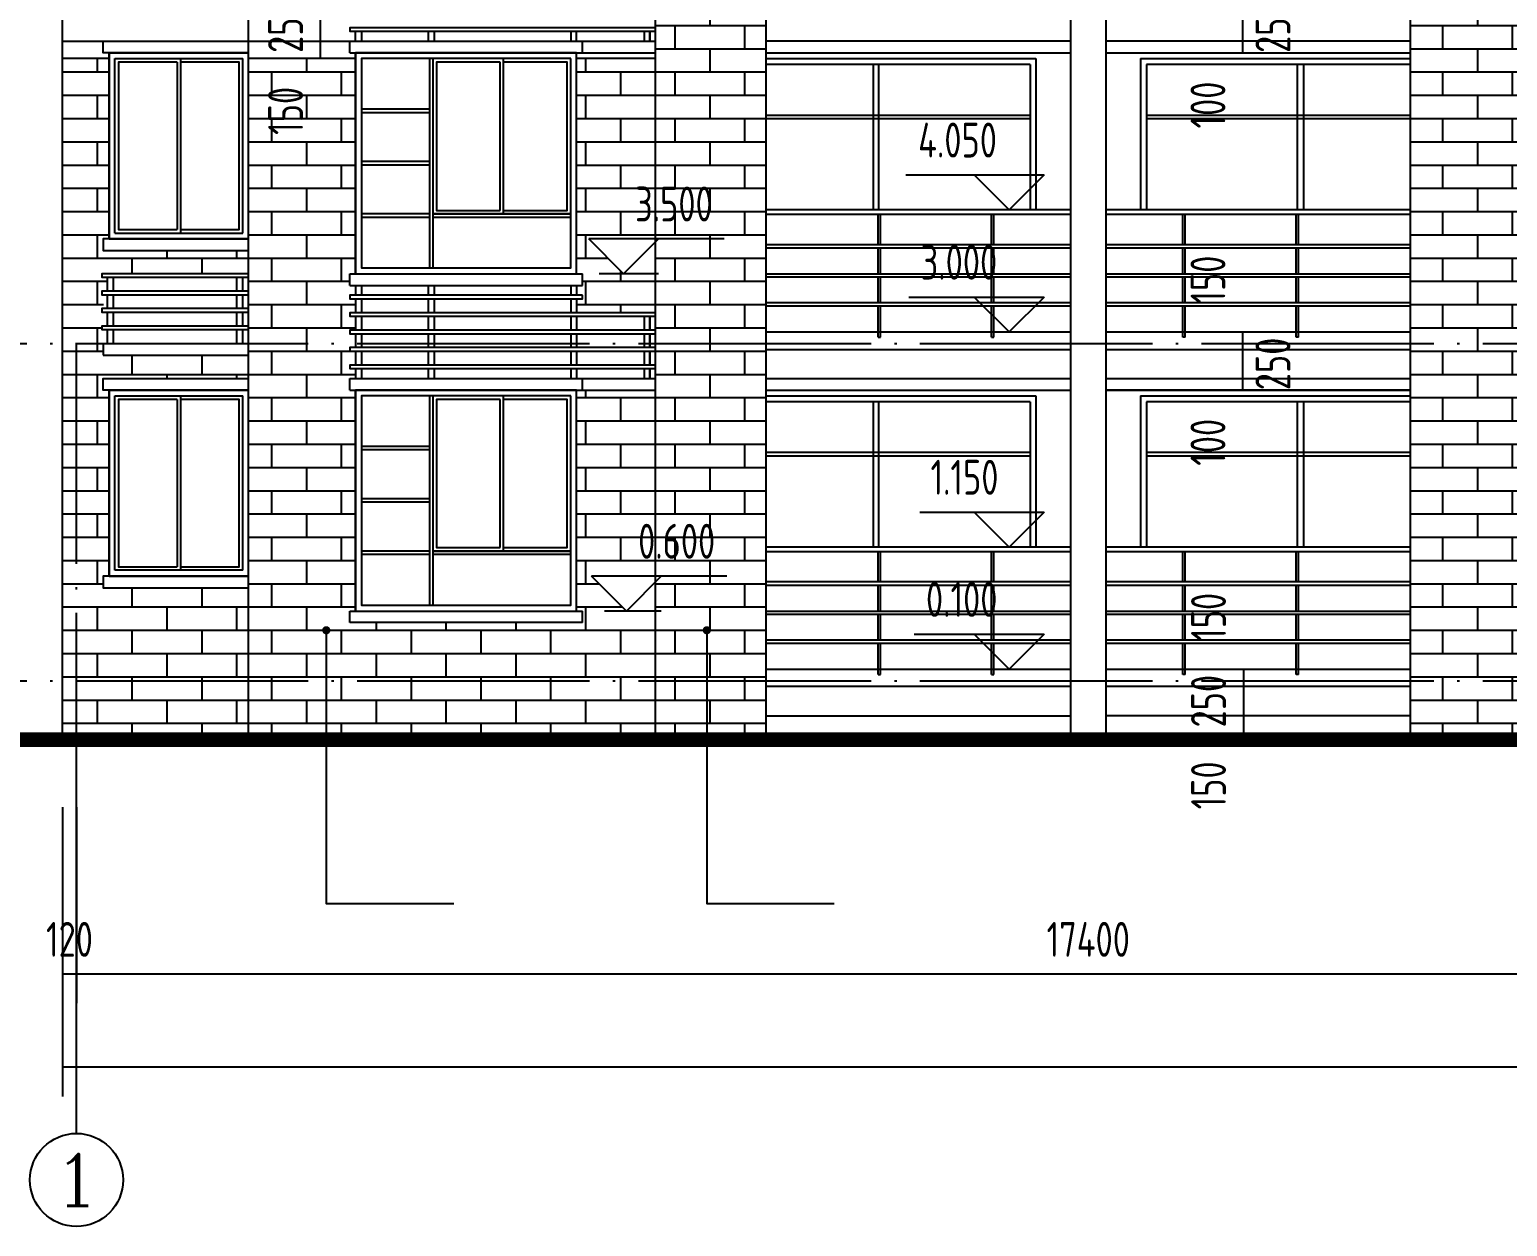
# Model space of a CAD drawing. Extents: x -726032 to 135930, y -151624 to 587044.
# Drawn here: x -512057 to -499349, y 290737 to 301028 of the extents above; entities that cross this region are included whole.
import ezdxf
from ezdxf.enums import TextEntityAlignment as Align

# ---------------------------------------------------------------- set-up
doc = ezdxf.new("R2010")
doc.units = 0
doc.header["$LTSCALE"] = 1000
doc.header["$MEASUREMENT"] = 0
doc.linetypes.add('DOTE', pattern=[2.42, 2, -0.2, 0.02, -0.2])
doc.layers.get('0').update_dxf_attribs({"linetype": 'CONTINUOUS'})
doc.layers.get('DEFPOINTS').update_dxf_attribs({"color": 1, "linetype": 'CONTINUOUS'})
for name, color, linetype in [('AXIS', 245, 'CONTINUOUS'), ('AXIS_TEXT', 7, 'CONTINUOUS'), ('DOTE', 8, 'DOTE'), ('PUB_DIM', 245, 'CONTINUOUS'), ('WINDOW', 155, 'CONTINUOUS'), ('引线', 213, 'CONTINUOUS'), ('栏杆', 126, 'CONTINUOUS'), ('装饰线', 252, 'CONTINUOUS')]:
    doc.layers.add(name, color=color, linetype=linetype)
doc.styles.add('COMPLEX', font='COMPLEX')
doc.styles.add('DIM_FONT', font='isocp.shx', dxfattribs={"width": 0.8})
doc.dimstyles.new('AXIS', dxfattribs={"dimtxt": 300, "dimasz": 1, "dimexe": 250, "dimexo": 300, "dimgap": 150, "dimtad": 1, "dimdec": 0, "dimzin": 0, "dimdsep": 46, "dimtxsty": 'DIM_FONT', "dimcen": 0.09, "dimse1": 1, "dimse2": 1, "dimclrt": 142, "dimadec": 0, "dimazin": 0, "dimtfac": 1, "dimtdec": 0, "dimtix": 1, "dimtmove": 2, "dimatfit": 3, "dimfxl": 1, "dimtolj": 1, "dimtzin": 0, "dimarcsym": 0})
doc.dimstyles.new('DIMN', dxfattribs={"dimtxt": 300, "dimasz": 1, "dimexe": 250, "dimexo": 300, "dimgap": 150, "dimtad": 1, "dimdec": 0, "dimzin": 0, "dimdsep": 46, "dimtxsty": 'DIM_FONT', "dimcen": 0.09, "dimclrt": 142, "dimadec": 0, "dimazin": 0, "dimtfac": 1, "dimtdec": 0, "dimtix": 1, "dimtmove": 2, "dimatfit": 3, "dimfxl": 1, "dimtolj": 1, "dimtzin": 0, "dimarcsym": 0})
pattern_1 = [(0, (-515673.43, 166246.5), (0, 200.025), []), (90, (-515673.43, 166246.5), (-300, 200.025), [200.025, -200.025])]

# ---------------------------------------------------------------- blocks, each defined once
blk = doc.blocks.new('*D133')
at = {"layer": 'AXIS', "color": 0, "lineweight": -2, "transparency": 16777216}
for p, q in [((-511773, 293541), (-511773, 291855)), ((-458943, 293541), (-458943, 291855)), ((-458944, 292105), (-511772, 292105))]:
    blk.add_line(p, q, dxfattribs=at)
at = {"layer": 'AXIS', "color": 0, "transparency": 16777216}
for points in [[(-511772, 292105), (-511772, 292105), (-511773, 292105)], [(-458944, 292105), (-458944, 292105), (-458943, 292105)]]:
    blk.add_solid(points, dxfattribs=at)
at = {"layer": 'DEFPOINTS', "color": 0, "transparency": 16777216}
for p in [(-511773, 293841), (-458943, 293841), (-511773, 292105)]:
    blk.add_point(p, dxfattribs=at)
at = {"layer": 'AXIS', "color": 142, "transparency": 16777216, "insert": (-485358, 292405), "char_height": 300, "attachment_point": 5, "style": 'DIM_FONT'}
blk.add_mtext('\\A1;52830', dxfattribs=at)
blk = doc.blocks.new('*D136')
at = {"layer": 'AXIS', "color": 0, "lineweight": -2, "transparency": 16777216}
for p, q in [((-511653, 294341), (-511653, 292655)), ((-494253, 294341), (-494253, 292655)), ((-494254, 292905), (-511652, 292905))]:
    blk.add_line(p, q, dxfattribs=at)
at = {"layer": 'AXIS', "color": 0, "transparency": 16777216}
for points in [[(-511652, 292905), (-511652, 292905), (-511653, 292905)], [(-494254, 292905), (-494254, 292905), (-494253, 292905)]]:
    blk.add_solid(points, dxfattribs=at)
at = {"layer": 'DEFPOINTS', "color": 0, "transparency": 16777216}
for p in [(-511653, 294641), (-494253, 294641), (-511653, 292905)]:
    blk.add_point(p, dxfattribs=at)
at = {"layer": 'AXIS', "color": 142, "transparency": 16777216, "insert": (-502953, 293205), "char_height": 300, "attachment_point": 5, "style": 'DIM_FONT'}
blk.add_mtext('\\A1;17400', dxfattribs=at)
blk = doc.blocks.new('_AXISO')
blk.add_circle((0, 0), 0.5)
at = {"layer": 'AXIS_TEXT', "style": 'COMPLEX', "width": 1.041667}
blk.add_attdef('A', text='', height=0.56, dxfattribs=at).set_placement((-0.25, -0.28), (0.25, -0.28), align=Align.FIT)
blk = doc.blocks.new('*D141')
at = {"layer": 'AXIS', "color": 0, "lineweight": -2, "transparency": 16777216}
for p, q in [((-511773, 294341), (-511773, 292655)), ((-511653, 294341), (-511653, 292655)), ((-511774, 292905), (-511775, 292905)), ((-511653, 292905), (-511773, 292905)), ((-511652, 292905), (-511651, 292905))]:
    blk.add_line(p, q, dxfattribs=at)
at = {"layer": 'AXIS', "color": 0, "transparency": 16777216}
for points in [[(-511774, 292905), (-511774, 292905), (-511773, 292905)], [(-511652, 292905), (-511652, 292905), (-511653, 292905)]]:
    blk.add_solid(points, dxfattribs=at)
at = {"layer": 'DEFPOINTS', "color": 0, "transparency": 16777216}
for p in [(-511773, 294641), (-511653, 294641), (-511773, 292905)]:
    blk.add_point(p, dxfattribs=at)
at = {"layer": 'AXIS', "color": 142, "transparency": 16777216, "insert": (-511713, 293205), "char_height": 300, "attachment_point": 5, "style": 'DIM_FONT'}
blk.add_mtext('\\A1;120', dxfattribs=at)
blk = doc.blocks.new('*D2951')
at = {"layer": 'DEFPOINTS', "color": 0, "transparency": 16777216}
for p in [(-510555, 301178), (-509555, 301178), (-510555, 300928)]:
    blk.add_point(p, dxfattribs=at)
at = {"layer": 'PUB_DIM', "color": 0, "lineweight": -2, "transparency": 16777216}
for p, q in [((-509555, 301179), (-509555, 301180)), ((-509555, 300928), (-509555, 301178)), ((-509555, 300927), (-509555, 300926))]:
    blk.add_line(p, q, dxfattribs=at)
at = {"layer": 'PUB_DIM', "color": 0, "transparency": 16777216}
for points in [[(-509555, 301179), (-509555, 301179), (-509555, 301178)], [(-509555, 300927), (-509555, 300927), (-509555, 300928)]]:
    blk.add_solid(points, dxfattribs=at)
at = {"layer": 'PUB_DIM', "color": 142, "transparency": 16777216, "insert": (-509855, 301053), "char_height": 300, "attachment_point": 5, "rotation": 90, "style": 'DIM_FONT'}
blk.add_mtext('\\A1;250', dxfattribs=at)
blk = doc.blocks.new('*D2952')
at = {"layer": 'DEFPOINTS', "color": 0, "transparency": 16777216}
for p in [(-510555, 300928), (-509555, 300928), (-510555, 300778)]:
    blk.add_point(p, dxfattribs=at)
at = {"layer": 'PUB_DIM', "color": 0, "lineweight": -2, "transparency": 16777216}
for p, q in [((-509555, 300929), (-509555, 300930)), ((-509555, 300778), (-509555, 300928)), ((-509555, 300777), (-509555, 300776))]:
    blk.add_line(p, q, dxfattribs=at)
at = {"layer": 'PUB_DIM', "color": 0, "transparency": 16777216}
for points in [[(-509555, 300929), (-509555, 300929), (-509555, 300928)], [(-509555, 300777), (-509555, 300777), (-509555, 300778)]]:
    blk.add_solid(points, dxfattribs=at)
at = {"layer": 'PUB_DIM', "color": 142, "transparency": 16777216, "insert": (-509855, 300329), "char_height": 300, "attachment_point": 5, "rotation": 90, "style": 'DIM_FONT'}
blk.add_mtext('\\A1;150', dxfattribs=at)
blk = doc.blocks.new('*D2958')
at = {"layer": 'DEFPOINTS', "color": 0, "transparency": 16777216}
for p in [(-502624, 298428), (-501624, 298428), (-502624, 298278)]:
    blk.add_point(p, dxfattribs=at)
at = {"layer": 'PUB_DIM', "color": 0, "lineweight": -2, "transparency": 16777216}
for p, q in [((-501624, 298429), (-501624, 298430)), ((-501624, 298278), (-501624, 298428)), ((-501624, 298277), (-501624, 298276))]:
    blk.add_line(p, q, dxfattribs=at)
at = {"layer": 'PUB_DIM', "color": 0, "transparency": 16777216}
for points in [[(-501624, 298429), (-501624, 298429), (-501624, 298428)], [(-501624, 298277), (-501624, 298277), (-501624, 298278)]]:
    blk.add_solid(points, dxfattribs=at)
at = {"layer": 'PUB_DIM', "color": 142, "transparency": 16777216, "insert": (-501924, 298878), "char_height": 300, "attachment_point": 5, "rotation": 90, "style": 'DIM_FONT'}
blk.add_mtext('\\A1;150', dxfattribs=at)
blk = doc.blocks.new('*D2959')
at = {"layer": 'DEFPOINTS', "color": 0, "transparency": 16777216}
for p in [(-502624, 298278), (-501624, 298278), (-502624, 298028)]:
    blk.add_point(p, dxfattribs=at)
at = {"layer": 'PUB_DIM', "color": 0, "lineweight": -2, "transparency": 16777216}
for p, q in [((-501624, 298279), (-501624, 298280)), ((-501624, 298028), (-501624, 298278)), ((-501624, 298027), (-501624, 298026))]:
    blk.add_line(p, q, dxfattribs=at)
at = {"layer": 'PUB_DIM', "color": 0, "transparency": 16777216}
for points in [[(-501624, 298279), (-501624, 298279), (-501624, 298278)], [(-501624, 298027), (-501624, 298027), (-501624, 298028)]]:
    blk.add_solid(points, dxfattribs=at)
at = {"layer": 'PUB_DIM', "color": 142, "transparency": 16777216, "insert": (-501365, 298153), "char_height": 300, "attachment_point": 5, "rotation": 90, "style": 'DIM_FONT'}
blk.add_mtext('\\A1;250', dxfattribs=at)
blk = doc.blocks.new('*D2960')
at = {"layer": 'DEFPOINTS', "color": 0, "transparency": 16777216}
for p in [(-502624, 298028), (-501624, 298028), (-502624, 297928)]:
    blk.add_point(p, dxfattribs=at)
at = {"layer": 'PUB_DIM', "color": 0, "lineweight": -2, "transparency": 16777216}
for p, q in [((-501624, 298029), (-501624, 298030)), ((-501624, 297928), (-501624, 298028)), ((-501624, 297927), (-501624, 297926))]:
    blk.add_line(p, q, dxfattribs=at)
at = {"layer": 'PUB_DIM', "color": 0, "transparency": 16777216}
for points in [[(-501624, 298029), (-501624, 298029), (-501624, 298028)], [(-501624, 297927), (-501624, 297927), (-501624, 297928)]]:
    blk.add_solid(points, dxfattribs=at)
at = {"layer": 'PUB_DIM', "color": 142, "transparency": 16777216, "insert": (-501924, 297479), "char_height": 300, "attachment_point": 5, "rotation": 90, "style": 'DIM_FONT'}
blk.add_mtext('\\A1;100', dxfattribs=at)
blk = doc.blocks.new('*D2962')
at = {"layer": 'DEFPOINTS', "color": 0, "transparency": 16777216}
for p in [(-502624, 301178), (-501624, 301178), (-502624, 300928)]:
    blk.add_point(p, dxfattribs=at)
at = {"layer": 'PUB_DIM', "color": 0, "lineweight": -2, "transparency": 16777216}
for p, q in [((-501624, 301179), (-501624, 301180)), ((-501624, 300928), (-501624, 301178)), ((-501624, 300927), (-501624, 300926))]:
    blk.add_line(p, q, dxfattribs=at)
at = {"layer": 'PUB_DIM', "color": 0, "transparency": 16777216}
for points in [[(-501624, 301179), (-501624, 301179), (-501624, 301178)], [(-501624, 300927), (-501624, 300927), (-501624, 300928)]]:
    blk.add_solid(points, dxfattribs=at)
at = {"layer": 'PUB_DIM', "color": 142, "transparency": 16777216, "insert": (-501365, 301053), "char_height": 300, "attachment_point": 5, "rotation": 90, "style": 'DIM_FONT'}
blk.add_mtext('\\A1;250', dxfattribs=at)
blk = doc.blocks.new('*D2963')
at = {"layer": 'DEFPOINTS', "color": 0, "transparency": 16777216}
for p in [(-502624, 300928), (-501624, 300928), (-502624, 300828)]:
    blk.add_point(p, dxfattribs=at)
at = {"layer": 'PUB_DIM', "color": 0, "lineweight": -2, "transparency": 16777216}
for p, q in [((-501624, 300929), (-501624, 300930)), ((-501624, 300828), (-501624, 300928)), ((-501624, 300827), (-501624, 300826))]:
    blk.add_line(p, q, dxfattribs=at)
at = {"layer": 'PUB_DIM', "color": 0, "transparency": 16777216}
for points in [[(-501624, 300929), (-501624, 300929), (-501624, 300928)], [(-501624, 300827), (-501624, 300827), (-501624, 300828)]]:
    blk.add_solid(points, dxfattribs=at)
at = {"layer": 'PUB_DIM', "color": 142, "transparency": 16777216, "insert": (-501924, 300379), "char_height": 300, "attachment_point": 5, "rotation": 90, "style": 'DIM_FONT'}
blk.add_mtext('\\A1;100', dxfattribs=at)
blk = doc.blocks.new('*D2964')
at = {"layer": 'DEFPOINTS', "color": 0, "transparency": 16777216}
for p in [(-500619, 295528), (-501619, 295378), (-500619, 295378)]:
    blk.add_point(p, dxfattribs=at)
at = {"layer": 'PUB_DIM', "color": 0, "lineweight": -2, "transparency": 16777216}
for p, q in [((-501619, 295529), (-501619, 295530)), ((-501619, 295528), (-501619, 295378)), ((-501619, 295377), (-501619, 295376))]:
    blk.add_line(p, q, dxfattribs=at)
at = {"layer": 'PUB_DIM', "color": 0, "transparency": 16777216}
for points in [[(-501619, 295529), (-501619, 295529), (-501619, 295528)], [(-501619, 295377), (-501619, 295377), (-501619, 295378)]]:
    blk.add_solid(points, dxfattribs=at)
at = {"layer": 'PUB_DIM', "color": 142, "transparency": 16777216, "insert": (-501919, 295978), "char_height": 300, "attachment_point": 5, "rotation": 90, "style": 'DIM_FONT'}
blk.add_mtext('\\A1;150', dxfattribs=at)
blk = doc.blocks.new('*D2965')
at = {"layer": 'DEFPOINTS', "color": 0, "transparency": 16777216}
for p in [(-500619, 295128), (-501619, 294978), (-500619, 294978)]:
    blk.add_point(p, dxfattribs=at)
at = {"layer": 'PUB_DIM', "color": 0, "lineweight": -2, "transparency": 16777216}
for p, q in [((-501619, 295129), (-501619, 295130)), ((-501619, 295128), (-501619, 294978)), ((-501619, 294977), (-501619, 294976))]:
    blk.add_line(p, q, dxfattribs=at)
at = {"layer": 'PUB_DIM', "color": 0, "transparency": 16777216}
for points in [[(-501619, 295129), (-501619, 295129), (-501619, 295128)], [(-501619, 294977), (-501619, 294977), (-501619, 294978)]]:
    blk.add_solid(points, dxfattribs=at)
at = {"layer": 'PUB_DIM', "color": 142, "transparency": 16777216, "insert": (-501919, 294529), "char_height": 300, "attachment_point": 5, "rotation": 90, "style": 'DIM_FONT'}
blk.add_mtext('\\A1;150', dxfattribs=at)
blk = doc.blocks.new('*D2966')
at = {"layer": 'DEFPOINTS', "color": 0, "transparency": 16777216}
for p in [(-500619, 295378), (-501619, 295128), (-500619, 295128)]:
    blk.add_point(p, dxfattribs=at)
at = {"layer": 'PUB_DIM', "color": 0, "lineweight": -2, "transparency": 16777216}
for p, q in [((-501619, 295379), (-501619, 295380)), ((-501619, 295378), (-501619, 295128)), ((-501619, 295127), (-501619, 295126))]:
    blk.add_line(p, q, dxfattribs=at)
at = {"layer": 'PUB_DIM', "color": 0, "transparency": 16777216}
for points in [[(-501619, 295379), (-501619, 295379), (-501619, 295378)], [(-501619, 295127), (-501619, 295127), (-501619, 295128)]]:
    blk.add_solid(points, dxfattribs=at)
at = {"layer": 'PUB_DIM', "color": 142, "transparency": 16777216, "insert": (-501919, 295253), "char_height": 300, "attachment_point": 5, "rotation": 90, "style": 'DIM_FONT'}
blk.add_mtext('\\A1;250', dxfattribs=at)

msp = doc.modelspace()

# ---------------------------------------------------------------- hatches: boundary and pattern name
at = {"layer": '装饰线'}
h = msp.add_hatch(dxfattribs=at)
h.set_pattern_fill('AR-BRSTD', color=35, scale=75, style=0)
h.set_pattern_definition([(0, (-503804.97, 166246.5), (0, 200.025), []), (90, (-503804.97, 166246.5), (-300, 200.025), [200.025, -200.025])])
h.paths.add_polyline_path([(-506672.9, 304678.3), (-506672.9, 294978.3), (-505722.9, 294978.3), (-505722.9, 303728.3), (-503102.9, 303728.3), (-503102.9, 304678.3)])
h.paths.add_polyline_path([(-502802.9, 303728.3), (-500182.9, 303728.3), (-500182.9, 294978.3), (-499232.9, 294978.3), (-499232.9, 304678.3), (-502802.9, 304678.3)])
h = msp.add_hatch(dxfattribs=at)
h.set_pattern_fill('AR-BRSTD', color=35, scale=75, style=0)
h.set_pattern_definition(pattern_1)
h.paths.add_polyline_path([(-511772.9, 294978.3), (-510172.9, 294978.3), (-510172.9, 296228.3), (-511422.9, 296228.3), (-511422.9, 296328.3), (-511372.9, 296328.3), (-511372.9, 297928.3), (-511422.9, 297928.3), (-511422.9, 298028.3), (-510172.9, 298028.3), (-510172.9, 298228.3), (-511422.9, 298228.3), (-511422.9, 298328.3), (-511385.7, 298328.3), (-511385.7, 298448.3), (-511435.7, 298448.3), (-511435.7, 298478.3), (-511385.7, 298478.3), (-511385.7, 298598.3), (-511435.7, 298598.3), (-511435.7, 298628.3), (-511385.7, 298748.3), (-511435.7, 298748.3), (-511435.7, 298778.3), (-511385.7, 298778.3), (-511385.7, 298898.3), (-511435.7, 298898.3), (-511435.7, 298928.3), (-510172.9, 298928.3), (-510172.9, 299128.3), (-511422.9, 299128.3), (-511422.9, 299228.3), (-511372.9, 299228.3), (-511372.9, 300778.3), (-511772.9, 300778.3)])
h = msp.add_hatch(dxfattribs=at)
h.set_pattern_fill('AR-BRSTD', color=35, scale=75, style=0)
h.set_pattern_definition(pattern_1)
h.paths.add_polyline_path([(-507352.9, 298928.3), (-507302.9, 298928.3), (-507302.9, 298828.3), (-507352.9, 298828.3), (-507352.9, 298743), (-507302.9, 298743), (-507302.9, 298713), (-507352.9, 298713), (-507352.9, 298593), (-506672.9, 298593), (-506672.9, 298928.3), (-506948.2, 298928.3), (-507248.2, 299228.3), (-506672.9, 299228.3), (-506672.9, 300778.3), (-507352.9, 300778.3)])
h.paths.add_polyline_path([(-506672.9, 297928.3), (-507352.9, 297928.3), (-507352.9, 296028.3), (-507302.9, 296028.3), (-507302.9, 295928.3), (-509302.9, 295928.3), (-509302.9, 296028.3), (-509252.9, 296028.3), (-509252.9, 297928.3), (-509302.9, 297928.3), (-509302.9, 298028.3), (-509252.9, 298028.3), (-509252.9, 298113), (-509302.9, 298113), (-509302.9, 298143), (-509252.9, 298143), (-509252.9, 298263), (-509302.9, 298263), (-509302.9, 298293), (-509252.9, 298293), (-509252.9, 298328.3), (-510172.9, 298328.3), (-510172.9, 295428.3), (-509505, 295428.3), (-509505, 295845.1, -0.4142136), (-509522.6, 295862.7, -1), (-509487.3, 295862.7, -0.4142136), (-509505, 295845.1), (-509505, 295428.3), (-506672.9, 295428.3), (-506672.9, 296028.3), (-506924.3, 296028.3), (-507224.3, 296328.3), (-506672.9, 296328.3)])
h.paths.add_polyline_path([(-510172.9, 295428.3), (-510172.9, 294978.3), (-509505, 294978.3), (-509505, 295428.3)])
h.paths.add_polyline_path([(-509505, 295428.3), (-509505, 294978.3), (-506672.9, 294978.3), (-506672.9, 295428.3)])
h.paths.add_polyline_path([(-509302.9, 298928.3), (-509252.9, 298928.3), (-509252.9, 300778.3), (-510172.9, 300778.3), (-510172.9, 298328.3), (-510172.9, 298328.3), (-509252.9, 298328.3), (-509252.9, 298413), (-509302.9, 298413), (-509302.9, 298443), (-509252.9, 298443), (-509252.9, 298563), (-509302.9, 298563), (-509302.9, 298593), (-509252.9, 298593), (-509252.9, 298713), (-509302.9, 298713), (-509302.9, 298743), (-509252.9, 298743), (-509252.9, 298828.3), (-509302.9, 298828.3)])
h.paths.add_polyline_path([(-506922.8, 299316.4), (-506109.3, 299316.4), (-506109.3, 299740.2), (-506922.8, 299740.2)], flags=9)
h.paths.add_polyline_path([(-506899.4, 296415.6), (-506085.2, 296415.6), (-506085.2, 296841), (-506899.4, 296841)], flags=9)

# ---------------------------------------------------------------- linework, layer by layer
for p, q in [((-511772.9, 294918.3), (-511772.9, 331228.3)), ((-503102.9, 294978.3), (-503102.9, 329828.3)), ((-502802.9, 329828.3), (-502802.9, 294978.3)), ((-510172.9, 294918.3), (-510172.9, 328328.3)), ((-506672.9, 294918.3), (-506672.9, 304678.3)), ((-505722.9, 294978.3), (-505722.9, 303728.3)), ((-500182.9, 294978.3), (-500182.9, 303728.3)), ((-509302.9, 300928.3), (-506672.9, 300928.3)), ((-509302.9, 300828.3), (-509302.9, 300928.3)), ((-507302.9, 300828.3), (-507302.9, 300928.3)), ((-503102.9, 300928.3), (-505722.9, 300928.3)), ((-500182.9, 300928.3), (-502802.9, 300928.3)), ((-511372.9, 300828.3), (-510172.9, 300828.3)), ((-509302.9, 300828.3), (-506672.9, 300828.3)), ((-505722.9, 300828.3), (-503102.9, 300828.3)), ((-502802.9, 300828.3), (-500182.9, 300828.3)), ((-509302.9, 298928.3), (-507302.9, 298928.3)), ((-509302.9, 298828.3), (-509302.9, 298928.3)), ((-507302.9, 298828.3), (-507302.9, 298928.3)), ((-509302.9, 298828.3), (-507302.9, 298828.3)), ((-505722.9, 298428.3), (-503102.9, 298428.3)), ((-502802.9, 298428.3), (-500182.9, 298428.3)), ((-511422.9, 298328.3), (-510172.9, 298328.3)), ((-511422.9, 298328.3), (-511422.9, 298228.3)), ((-505722.9, 298278.3), (-503102.9, 298278.3)), ((-502802.9, 298278.3), (-500182.9, 298278.3)), ((-511422.9, 298228.3), (-510172.9, 298228.3)), ((-509302.9, 298028.3), (-506672.9, 298028.3)), ((-509302.9, 297928.3), (-509302.9, 298028.3)), ((-507302.9, 297928.3), (-507302.9, 298028.3)), ((-505722.9, 298028.3), (-503102.9, 298028.3)), ((-502802.9, 298028.3), (-500182.9, 298028.3)), ((-511372.9, 297928.3), (-510172.9, 297928.3)), ((-509302.9, 297928.3), (-506672.9, 297928.3)), ((-505722.9, 297928.3), (-503102.9, 297928.3)), ((-502802.9, 297928.3), (-500182.9, 297928.3)), ((-511372.9, 296328.3), (-510172.9, 296328.3)), ((-509302.9, 296028.3), (-507302.9, 296028.3)), ((-509302.9, 295928.3), (-509302.9, 296028.3)), ((-507302.9, 295928.3), (-507302.9, 296028.3)), ((-507302.9, 295928.3), (-509302.9, 295928.3)), ((-505722.9, 295528.3), (-503102.9, 295528.3)), ((-502802.9, 295528.3), (-500182.9, 295528.3)), ((-503102.9, 295378.3), (-505722.9, 295378.3)), ((-500182.9, 295378.3), (-502802.9, 295378.3)), ((-505722.9, 295128.3), (-503102.9, 295128.3)), ((-500182.9, 295128.3), (-502802.9, 295128.3)), ((-519968.6, 294978.3), (-450006.8, 294978.3))]:
    msp.add_line(p, q)
at = {"color": 136}
for points in [[(-505722.9, 294978.3), (-505722.9, 303728.3)], [(-500182.9, 294978.3), (-500182.9, 303728.3)], [(-500182.9, 297928.3), (-502802.9, 297928.3), (-502802.9, 295528.3), (-500182.9, 295528.3)]]:
    msp.add_lwpolyline(points, dxfattribs=at)
for points in [[(-510172.9, 300828.3), (-511422.9, 300828.3), (-511422.9, 300928.3), (-510172.9, 300928.3)], [(-510172.9, 299228.3), (-511422.9, 299228.3), (-511422.9, 299128.3), (-510172.9, 299128.3)], [(-510172.9, 297928.3), (-511422.9, 297928.3), (-511422.9, 298028.3), (-510172.9, 298028.3)], [(-510172.9, 296328.3), (-511422.9, 296328.3), (-511422.9, 296228.3), (-510172.9, 296228.3)]]:
    msp.add_lwpolyline(points)
at = {"const_width": 120}
msp.add_lwpolyline([(-519968.6, 294918.3), (-450006.8, 294918.3)], dxfattribs=at)
at = {"layer": 'AXIS'}
msp.add_line((-511652.9, 291536.5), (-511652.9, 294641.3), dxfattribs=at)
at = {"layer": 'DOTE'}
for p, q in [((-516500.5, 298328.3), (-454540.3, 298328.3)), ((-511652.9, 294013.9), (-511652.9, 298328.3)), ((-516500.5, 295428.3), (-454540.3, 295428.3))]:
    msp.add_line(p, q, dxfattribs=at)
at = {"layer": 'PUB_DIM'}
for p, q in [((-504521.4, 299778.3), (-503333.2, 299778.3)), ((-503633.2, 299478.3), (-503933.2, 299778.3)), ((-503333.2, 299778.3), (-503633.2, 299478.3)), ((-506948.2, 298928.3), (-507248.2, 299228.3)), ((-506084, 299228.3), (-507248.2, 299228.3)), ((-506648.2, 299228.3), (-506948.2, 298928.3)), ((-506648.2, 298928.3), (-507159.7, 298928.3)), ((-504497.4, 298728.3), (-503333.2, 298728.3)), ((-503633.2, 298428.3), (-503933.2, 298728.3)), ((-503333.2, 298728.3), (-503633.2, 298428.3)), ((-504401.4, 296878.3), (-503333.2, 296878.3)), ((-503633.2, 296578.3), (-503933.2, 296878.3)), ((-503333.2, 296878.3), (-503633.2, 296578.3)), ((-506924.3, 296028.3), (-507224.3, 296328.3)), ((-506060.3, 296328.3), (-507224.3, 296328.3)), ((-506624.3, 296328.3), (-506924.3, 296028.3)), ((-506624.3, 296028.3), (-507113.6, 296028.3)), ((-504449.2, 295828.3), (-503333.2, 295828.3)), ((-503633.2, 295528.3), (-503933.2, 295828.3)), ((-503333.2, 295828.3), (-503633.2, 295528.3))]:
    msp.add_line(p, q, dxfattribs=at)
at = {"layer": 'WINDOW'}
for p, q in [((-511372.9, 299228.3), (-511372.9, 300828.3)), ((-509252.9, 298928.3), (-509252.9, 300828.3)), ((-507352.9, 298928.3), (-507352.9, 300828.3)), ((-511322.9, 300778.3), (-510222.9, 300778.3)), ((-511322.9, 299278.3), (-511322.9, 300778.3)), ((-510787.9, 300748.3), (-510787.9, 299308.3)), ((-510757.9, 300778.3), (-510757.9, 299278.3)), ((-510222.9, 299278.3), (-510222.9, 300778.3)), ((-508617.9, 300778.3), (-508617.9, 298978.3)), ((-508587.9, 300778.3), (-508587.9, 298978.3)), ((-508010.4, 299473.3), (-508010.4, 300748.3)), ((-507980.4, 299443.3), (-507980.4, 300778.3)), ((-505722.9, 300778.3), (-503402.9, 300778.3)), ((-503452.9, 300728.3), (-505722.9, 300728.3)), ((-504802.9, 300728.3), (-504802.9, 299478.3)), ((-504752.9, 299478.3), (-504752.9, 300728.3)), ((-503452.9, 300728.3), (-503452.9, 299478.3)), ((-503402.9, 300778.3), (-503402.9, 299478.3)), ((-502502.9, 300778.3), (-502502.9, 299478.3)), ((-502502.9, 300778.3), (-500182.9, 300778.3)), ((-502452.9, 300728.3), (-502452.9, 299478.3)), ((-500182.9, 300728.3), (-502452.9, 300728.3)), ((-501152.9, 299478.3), (-501152.9, 300728.3)), ((-501102.9, 300728.3), (-501102.9, 299478.3)), ((-508617.9, 300343.3), (-509202.9, 300343.3)), ((-508617.9, 300313.3), (-509202.9, 300313.3)), ((-505722.9, 300293.3), (-503452.9, 300293.3)), ((-502452.9, 300293.3), (-500182.9, 300293.3)), ((-505722.9, 300263.3), (-503452.9, 300263.3)), ((-502452.9, 300263.3), (-500182.9, 300263.3)), ((-508617.9, 299893.3), (-509202.9, 299893.3)), ((-508617.9, 299863.3), (-509202.9, 299863.3)), ((-508617.9, 299443.3), (-509202.9, 299443.3)), ((-508617.9, 299413.3), (-509202.9, 299413.3)), ((-507402.9, 299443.3), (-508587.9, 299443.3)), ((-507402.9, 299413.3), (-508587.9, 299413.3)), ((-511322.9, 299278.3), (-510222.9, 299278.3)), ((-511372.9, 296328.3), (-511372.9, 297928.3)), ((-511322.9, 297878.3), (-510222.9, 297878.3)), ((-511322.9, 296378.3), (-511322.9, 297878.3)), ((-510757.9, 297878.3), (-510757.9, 296378.3)), ((-510222.9, 296378.3), (-510222.9, 297878.3)), ((-509252.9, 296028.3), (-509252.9, 297928.3)), ((-508617.9, 297878.3), (-508617.9, 296078.3)), ((-508587.9, 297878.3), (-508587.9, 296078.3)), ((-507980.4, 296543.3), (-507980.4, 297878.3)), ((-507352.9, 296028.3), (-507352.9, 297928.3)), ((-505722.9, 297878.3), (-503402.9, 297878.3)), ((-503402.9, 297878.3), (-503402.9, 296578.3)), ((-502502.9, 297878.3), (-502502.9, 296578.3)), ((-502502.9, 297878.3), (-500182.9, 297878.3)), ((-510787.9, 297848.3), (-510787.9, 296408.3)), ((-508010.4, 296573.3), (-508010.4, 297848.3)), ((-503452.9, 297828.3), (-505722.9, 297828.3)), ((-504802.9, 297828.3), (-504802.9, 296578.3)), ((-504752.9, 296578.3), (-504752.9, 297828.3)), ((-503452.9, 297828.3), (-503452.9, 296578.3)), ((-502452.9, 297828.3), (-502452.9, 296578.3)), ((-500182.9, 297828.3), (-502452.9, 297828.3)), ((-501152.9, 296578.3), (-501152.9, 297828.3)), ((-501102.9, 297828.3), (-501102.9, 296578.3)), ((-508617.9, 297443.3), (-509202.9, 297443.3)), ((-508617.9, 297413.3), (-509202.9, 297413.3)), ((-505722.9, 297393.3), (-503452.9, 297393.3)), ((-505722.9, 297363.3), (-503452.9, 297363.3)), ((-502452.9, 297393.3), (-500182.9, 297393.3)), ((-502452.9, 297363.3), (-500182.9, 297363.3)), ((-508617.9, 296993.3), (-509202.9, 296993.3)), ((-508617.9, 296963.3), (-509202.9, 296963.3)), ((-508617.9, 296543.3), (-509202.9, 296543.3)), ((-508617.9, 296513.3), (-509202.9, 296513.3)), ((-507402.9, 296543.3), (-508587.9, 296543.3)), ((-507402.9, 296513.3), (-508587.9, 296513.3)), ((-510222.9, 296378.3), (-511322.9, 296378.3))]:
    msp.add_line(p, q, dxfattribs=at)
for points in [[(-510172.9, 300828.3), (-511372.9, 300828.3), (-511372.9, 299228.3), (-510172.9, 299228.3)], [(-507352.9, 300828.3), (-509252.9, 300828.3), (-509252.9, 298928.3), (-507352.9, 298928.3)], [(-507352.9, 300828.3), (-509252.9, 300828.3), (-509252.9, 298928.3), (-507352.9, 298928.3)], [(-507402.9, 300778.3), (-509202.9, 300778.3), (-509202.9, 298978.3), (-507402.9, 298978.3)], [(-507402.9, 300778.3), (-508587.9, 300778.3), (-508587.9, 299443.3), (-507402.9, 299443.3)], [(-510172.9, 297928.3), (-511372.9, 297928.3), (-511372.9, 296328.3), (-510172.9, 296328.3)], [(-507352.9, 297928.3), (-509252.9, 297928.3), (-509252.9, 296028.3), (-507352.9, 296028.3)], [(-507352.9, 297928.3), (-509252.9, 297928.3), (-509252.9, 296028.3), (-507352.9, 296028.3)], [(-507402.9, 297878.3), (-509202.9, 297878.3), (-509202.9, 296078.3), (-507402.9, 296078.3)], [(-507402.9, 297878.3), (-508587.9, 297878.3), (-508587.9, 296543.3), (-507402.9, 296543.3)]]:
    msp.add_lwpolyline(points, close=True, dxfattribs=at)
for points in [[(-510787.9, 300748.3), (-511292.9, 300748.3), (-511292.9, 299308.3), (-510787.9, 299308.3)], [(-510757.9, 299308.3), (-510252.9, 299308.3), (-510252.9, 300748.3), (-510757.9, 300748.3)], [(-508010.4, 300748.3), (-508557.9, 300748.3), (-508557.9, 299473.3), (-508010.4, 299473.3)], [(-507980.4, 299473.3), (-507432.9, 299473.3), (-507432.9, 300748.3), (-507980.4, 300748.3)], [(-510787.9, 297848.3), (-511292.9, 297848.3), (-511292.9, 296408.3), (-510787.9, 296408.3)], [(-510757.9, 296408.3), (-510252.9, 296408.3), (-510252.9, 297848.3), (-510757.9, 297848.3)], [(-508010.4, 297848.3), (-508557.9, 297848.3), (-508557.9, 296573.3), (-508010.4, 296573.3)], [(-507980.4, 296573.3), (-507432.9, 296573.3), (-507432.9, 297848.3), (-507980.4, 297848.3)]]:
    msp.add_lwpolyline(points, dxfattribs=at)
at = {"layer": '引线', "const_width": 34.8}
for points in [[(-509522.6, 295862.7, 1), (-509487.3, 295862.7, 1)], [(-506251, 295862.7, 1), (-506215.8, 295862.7, 1)]]:
    msp.add_lwpolyline(points, format="xyb", close=True, dxfattribs=at)
at = {"layer": '引线'}
for points in [[(-509505, 295862.7), (-509505, 293512.8), (-508409.5, 293512.8)], [(-506233.4, 295862.7), (-506233.4, 293512.8), (-505138, 293512.8)]]:
    msp.add_lwpolyline(points, dxfattribs=at)
at = {"layer": '栏杆'}
for p, q in [((-509252.9, 300928.3), (-509252.9, 301013)), ((-509202.9, 301013), (-509202.9, 300928.3)), ((-508627.9, 301013), (-508627.9, 300928.3)), ((-508577.9, 301013), (-508577.9, 300928.3)), ((-507402.9, 301013), (-507402.9, 300928.3)), ((-507352.9, 300928.3), (-507352.9, 301013)), ((-506772.9, 301013), (-506772.9, 300928.3)), ((-506722.9, 300928.3), (-506722.9, 301013)), ((-506722.9, 301013), (-506722.9, 300928.3)), ((-503102.9, 299478.3), (-505722.9, 299478.3)), ((-503102.9, 299438.3), (-505722.9, 299438.3)), ((-504759.9, 299178.3), (-504759.9, 299438.3)), ((-504739.9, 299178.3), (-504739.9, 299438.3)), ((-503784.9, 299178.3), (-503784.9, 299438.3)), ((-503764.9, 299178.3), (-503764.9, 299438.3)), ((-500182.9, 299478.3), (-502802.9, 299478.3)), ((-500182.9, 299438.3), (-502802.9, 299438.3)), ((-502141, 299178.3), (-502141, 299438.3)), ((-502121, 299178.3), (-502121, 299438.3)), ((-501166, 299178.3), (-501166, 299438.3)), ((-501146, 299178.3), (-501146, 299438.3)), ((-503102.9, 299178.3), (-505722.9, 299178.3)), ((-503102.9, 299148.3), (-505722.9, 299148.3)), ((-504759.9, 298928.3), (-504759.9, 299148.3)), ((-504739.9, 298928.3), (-504739.9, 299148.3)), ((-503784.9, 298928.3), (-503784.9, 299148.3)), ((-503764.9, 298928.3), (-503764.9, 299148.3)), ((-500182.9, 299178.3), (-502802.9, 299178.3)), ((-500182.9, 299148.3), (-502802.9, 299148.3)), ((-502141, 298928.3), (-502141, 299148.3)), ((-502121, 298928.3), (-502121, 299148.3)), ((-501166, 298928.3), (-501166, 299148.3)), ((-501146, 298928.3), (-501146, 299148.3)), ((-511385.7, 298778.3), (-511385.7, 298898.3)), ((-511335.7, 298778.3), (-511335.7, 298898.3)), ((-510272.9, 298778.3), (-510272.9, 298898.3)), ((-510222.9, 298778.3), (-510222.9, 298898.3)), ((-505722.9, 298928.3), (-503102.9, 298928.3)), ((-503102.9, 298898.3), (-505722.9, 298898.3)), ((-504759.9, 298678.3), (-504759.9, 298898.3)), ((-504739.9, 298678.3), (-504739.9, 298898.3)), ((-503784.9, 298678.3), (-503784.9, 298898.3)), ((-503764.9, 298678.3), (-503764.9, 298898.3)), ((-502802.9, 298928.3), (-500182.9, 298928.3)), ((-500182.9, 298898.3), (-502802.9, 298898.3)), ((-502141, 298678.3), (-502141, 298898.3)), ((-502121, 298678.3), (-502121, 298898.3)), ((-501166, 298678.3), (-501166, 298898.3)), ((-501146, 298678.3), (-501146, 298898.3)), ((-509252.9, 298828.3), (-509252.9, 298743.6)), ((-509202.9, 298828.3), (-509202.9, 298743.6)), ((-508627.9, 298828.3), (-508627.9, 298743.6)), ((-508577.9, 298828.3), (-508577.9, 298743.6)), ((-507402.9, 298828.3), (-507402.9, 298743.6)), ((-507352.9, 298828.3), (-507352.9, 298743.6)), ((-511385.7, 298628.3), (-511385.7, 298748.3)), ((-511335.7, 298628.3), (-511335.7, 298748.3)), ((-510272.9, 298628.3), (-510272.9, 298748.3)), ((-510222.9, 298628.3), (-510222.9, 298748.3)), ((-509252.9, 298713), (-509252.9, 298593)), ((-509202.9, 298713), (-509202.9, 298593)), ((-508627.9, 298713), (-508627.9, 298593)), ((-508577.9, 298713), (-508577.9, 298593)), ((-507402.9, 298713), (-507402.9, 298593)), ((-507352.9, 298713), (-507352.9, 298593)), ((-503102.9, 298678.3), (-505722.9, 298678.3)), ((-503102.9, 298648.3), (-505722.9, 298648.3)), ((-504759.9, 298382.8), (-504759.9, 298648.3)), ((-504739.9, 298382.8), (-504739.9, 298648.3)), ((-503784.9, 298382.8), (-503784.9, 298648.3)), ((-503764.9, 298382.8), (-503764.9, 298648.3)), ((-500182.9, 298678.3), (-502802.9, 298678.3)), ((-500182.9, 298648.3), (-502802.9, 298648.3)), ((-502141, 298382.8), (-502141, 298648.3)), ((-502121, 298382.8), (-502121, 298648.3)), ((-501166, 298382.8), (-501166, 298648.3)), ((-501146, 298382.8), (-501146, 298648.3)), ((-511385.7, 298478.3), (-511385.7, 298598.3)), ((-511335.7, 298478.3), (-511335.7, 298598.3)), ((-510272.9, 298478.3), (-510272.9, 298598.3)), ((-510222.9, 298478.3), (-510222.9, 298598.3)), ((-509252.9, 298563), (-509252.9, 298443)), ((-509202.9, 298563), (-509202.9, 298443)), ((-508627.9, 298563), (-508627.9, 298443)), ((-508577.9, 298563), (-508577.9, 298443)), ((-507402.9, 298563), (-507402.9, 298443)), ((-507352.9, 298563), (-507352.9, 298443)), ((-506772.9, 298563), (-506772.9, 298443)), ((-506722.9, 298443), (-506722.9, 298563)), ((-506722.9, 298563), (-506722.9, 298443)), ((-511385.7, 298328.3), (-511385.7, 298448.3)), ((-511335.7, 298328.3), (-511335.7, 298448.3)), ((-510272.9, 298328.3), (-510272.9, 298448.3)), ((-510222.9, 298328.3), (-510222.9, 298448.3)), ((-509252.9, 298413), (-509252.9, 298293)), ((-509202.9, 298413), (-509202.9, 298293)), ((-508627.9, 298413), (-508627.9, 298293)), ((-508577.9, 298413), (-508577.9, 298293)), ((-507402.9, 298413), (-507402.9, 298293)), ((-507352.9, 298413), (-507352.9, 298293)), ((-506772.9, 298413), (-506772.9, 298293)), ((-506722.9, 298293), (-506722.9, 298413)), ((-506722.9, 298413), (-506722.9, 298293)), ((-504759.9, 298382.8), (-504739.9, 298382.8)), ((-503784.9, 298382.8), (-503764.9, 298382.8)), ((-502121, 298382.8), (-502141, 298382.8)), ((-501146, 298382.8), (-501166, 298382.8)), ((-509252.9, 298263), (-509252.9, 298143)), ((-509202.9, 298263), (-509202.9, 298143)), ((-508627.9, 298263), (-508627.9, 298143)), ((-508577.9, 298263), (-508577.9, 298143)), ((-507402.9, 298263), (-507402.9, 298143)), ((-507352.9, 298263), (-507352.9, 298143)), ((-506772.9, 298263), (-506772.9, 298143)), ((-506722.9, 298143), (-506722.9, 298263)), ((-506722.9, 298263), (-506722.9, 298143)), ((-509252.9, 298113), (-509252.9, 298028.3)), ((-509202.9, 298113), (-509202.9, 298028.3)), ((-508627.9, 298113), (-508627.9, 298028.3)), ((-508577.9, 298113), (-508577.9, 298028.3)), ((-507402.9, 298113), (-507402.9, 298028.3)), ((-507352.9, 298113), (-507352.9, 298028.3)), ((-506772.9, 298113), (-506772.9, 298028.3)), ((-506722.9, 298028.3), (-506722.9, 298113)), ((-506722.9, 298113), (-506722.9, 298028.3)), ((-503102.9, 296578.3), (-505722.9, 296578.3)), ((-503102.9, 296538.3), (-505722.9, 296538.3)), ((-504759.9, 296278.3), (-504759.9, 296538.3)), ((-504739.9, 296278.3), (-504739.9, 296538.3)), ((-503784.9, 296278.3), (-503784.9, 296538.3)), ((-503764.9, 296278.3), (-503764.9, 296538.3)), ((-500182.9, 296578.3), (-502802.9, 296578.3)), ((-500182.9, 296538.3), (-502802.9, 296538.3)), ((-502141, 296278.3), (-502141, 296538.3)), ((-502121, 296278.3), (-502121, 296538.3)), ((-501166, 296278.3), (-501166, 296538.3)), ((-501146, 296278.3), (-501146, 296538.3)), ((-503102.9, 296278.3), (-505722.9, 296278.3)), ((-503102.9, 296248.3), (-505722.9, 296248.3)), ((-504759.9, 296028.3), (-504759.9, 296248.3)), ((-504739.9, 296028.3), (-504739.9, 296248.3)), ((-503784.9, 296028.3), (-503784.9, 296248.3)), ((-503764.9, 296028.3), (-503764.9, 296248.3)), ((-500182.9, 296278.3), (-502802.9, 296278.3)), ((-500182.9, 296248.3), (-502802.9, 296248.3)), ((-502141, 296028.3), (-502141, 296248.3)), ((-502121, 296028.3), (-502121, 296248.3)), ((-501166, 296028.3), (-501166, 296248.3)), ((-501146, 296028.3), (-501146, 296248.3)), ((-505722.9, 296028.3), (-503102.9, 296028.3)), ((-503102.9, 295998.3), (-505722.9, 295998.3)), ((-504759.9, 295778.3), (-504759.9, 295998.3)), ((-504739.9, 295778.3), (-504739.9, 295998.3)), ((-503784.9, 295778.3), (-503784.9, 295998.3)), ((-503764.9, 295778.3), (-503764.9, 295998.3)), ((-502802.9, 296028.3), (-500182.9, 296028.3)), ((-500182.9, 295998.3), (-502802.9, 295998.3)), ((-502141, 295778.3), (-502141, 295998.3)), ((-502121, 295778.3), (-502121, 295998.3)), ((-501166, 295778.3), (-501166, 295998.3)), ((-501146, 295778.3), (-501146, 295998.3)), ((-503102.9, 295778.3), (-505722.9, 295778.3)), ((-503102.9, 295748.3), (-505722.9, 295748.3)), ((-504759.9, 295482.8), (-504759.9, 295748.3)), ((-504739.9, 295482.8), (-504739.9, 295748.3)), ((-503784.9, 295482.8), (-503784.9, 295748.3)), ((-503764.9, 295482.8), (-503764.9, 295748.3)), ((-500182.9, 295778.3), (-502802.9, 295778.3)), ((-500182.9, 295748.3), (-502802.9, 295748.3)), ((-502141, 295482.8), (-502141, 295748.3)), ((-502121, 295482.8), (-502121, 295748.3)), ((-501166, 295482.8), (-501166, 295748.3)), ((-501146, 295482.8), (-501146, 295748.3)), ((-504759.9, 295482.8), (-504739.9, 295482.8)), ((-503784.9, 295482.8), (-503764.9, 295482.8)), ((-502121, 295482.8), (-502141, 295482.8)), ((-501146, 295482.8), (-501166, 295482.8))]:
    msp.add_line(p, q, dxfattribs=at)
for points in [[(-506672.9, 301043), (-509302.9, 301043), (-509302.9, 301013), (-506672.9, 301013)], [(-507302.9, 298743), (-509302.9, 298743), (-509302.9, 298713), (-507302.9, 298713)], [(-506672.9, 298593), (-509302.9, 298593), (-509302.9, 298563), (-506672.9, 298563)], [(-506672.9, 298443), (-509302.9, 298443), (-509302.9, 298413), (-506672.9, 298413)], [(-506672.9, 298293), (-509302.9, 298293), (-509302.9, 298263), (-506672.9, 298263)], [(-506672.9, 298143), (-509302.9, 298143), (-509302.9, 298113), (-506672.9, 298113)]]:
    msp.add_lwpolyline(points, close=True, dxfattribs=at)
for points in [[(-510172.9, 298928.3), (-511435.7, 298928.3), (-511435.7, 298898.3), (-510172.9, 298898.3)], [(-510172.9, 298778.3), (-511435.7, 298778.3), (-511435.7, 298748.3), (-510172.9, 298748.3)], [(-510172.9, 298628.3), (-511435.7, 298628.3), (-511435.7, 298598.3), (-510172.9, 298598.3)], [(-510172.9, 298478.3), (-511435.7, 298478.3), (-511435.7, 298448.3), (-510172.9, 298448.3)]]:
    msp.add_lwpolyline(points, dxfattribs=at)
at = {"layer": '装饰线'}
for p, q in [((-511772.9, 300928.3), (-509302.9, 300928.3)), ((-511372.9, 300778.3), (-511772.9, 300778.3)), ((-509252.9, 300778.3), (-510172.9, 300778.3)), ((-506672.9, 300778.3), (-507352.9, 300778.3))]:
    msp.add_line(p, q, dxfattribs=at)

# ---------------------------------------------------------------- block references
at = {"layer": 'AXIS'}
ref = msp.add_blockref('_AXISO', (-511652.9, 291136.5), dxfattribs=dict(at, xscale=800, yscale=800, zscale=800))
ref.add_attrib('A', '1', dxfattribs={"layer": 'AXIS_TEXT', "height": 448, "style": 'COMPLEX', "width": 2.083333}).set_placement((-511852.9, 290912.5), (-511452.9, 290912.5), align=Align.FIT)

# ---------------------------------------------------------------- texts
at = {"layer": 'PUB_DIM', "style": 'DIM_FONT', "width": 0.8}
for s, p in [('4.050', (-504077.3, 300078.3)), ('3.500', (-506516.1, 299528.3)), ('3.000', (-504065.3, 299028.3)), ('1.150', (-504017.3, 297178.3)), ('0.600', (-506492.3, 296628.3)), ('0.100', (-504041.2, 296128.3))]:
    msp.add_text(s, height=300, dxfattribs=at).set_placement(p, align=Align.MIDDLE)

# ---------------------------------------------------------------- dimensions: what is measured, and where the dimension line sits
at = {"layer": 'AXIS'}
for p1, p2, picture, middle in [((-511652.9, 294641.3), (-511772.9, 294641.3), '*D141', (-511712.9, 293204.8)), ((-494252.9, 294641.3), (-511652.9, 294641.3), '*D136', (-502952.9, 293204.8)), ((-458942.9, 293841.3), (-511772.9, 293841.3), '*D133', (-485357.9, 292404.8))]:
    dim = msp.add_aligned_dim(p1=p1, p2=p2, distance=1736.5, dimstyle='DIMN', dxfattribs=at)
    dim.commit()
    dim.dimension.update_dxf_attribs({"geometry": picture, "text_midpoint": middle})
at = {"layer": 'PUB_DIM'}
for p1, p2, picture, middle in [((-510554.7, 300928.3), (-510554.7, 301178.3), '*D2951', (-509854.7, 301053.3)), ((-500619, 295378.3), (-500619, 295128.3), '*D2966', (-501919.1, 295253.3))]:
    dim = msp.add_aligned_dim(p1=p1, p2=p2, distance=-1000, dimstyle='AXIS', dxfattribs=at)
    dim.commit()
    dim.dimension.update_dxf_attribs({"geometry": picture, "text_midpoint": middle})
for base, p1, p2, angle, picture, middle in [((-501623.9, 301178.3), (-502623.9, 300928.3), (-502623.9, 301178.3), 90, '*D2962', (-501365.1, 301053.3)), ((-509554.7, 300928.3), (-510554.7, 300778.3), (-510554.7, 300928.3), 90, '*D2952', (-509854.7, 300328.7)), ((-501623.9, 300928.3), (-502623.9, 300828.3), (-502623.9, 300928.3), 90, '*D2963', (-501923.9, 300378.7)), ((-501623.9, 298428.3), (-502623.9, 298278.3), (-502623.9, 298428.3), 90, '*D2958', (-501923.9, 298877.9)), ((-501623.9, 298278.3), (-502623.9, 298028.3), (-502623.9, 298278.3), 90, '*D2959', (-501365.1, 298153.3)), ((-501623.9, 298028.3), (-502623.9, 297928.3), (-502623.9, 298028.3), 90, '*D2960', (-501923.9, 297478.7)), ((-501619, 295378.3), (-500619, 295528.3), (-500619, 295378.3), 270, '*D2964', (-501919, 295977.9)), ((-501619, 294978.3), (-500619, 295128.3), (-500619, 294978.3), 270, '*D2965', (-501919, 294528.7))]:
    dim = msp.add_linear_dim(base=base, p1=p1, p2=p2, angle=angle, dimstyle='AXIS', dxfattribs=at)
    dim.commit()
    dim.dimension.update_dxf_attribs({"geometry": picture, "text_midpoint": middle, "dimtype": 161})

doc.saveas('drawing.dxf')
